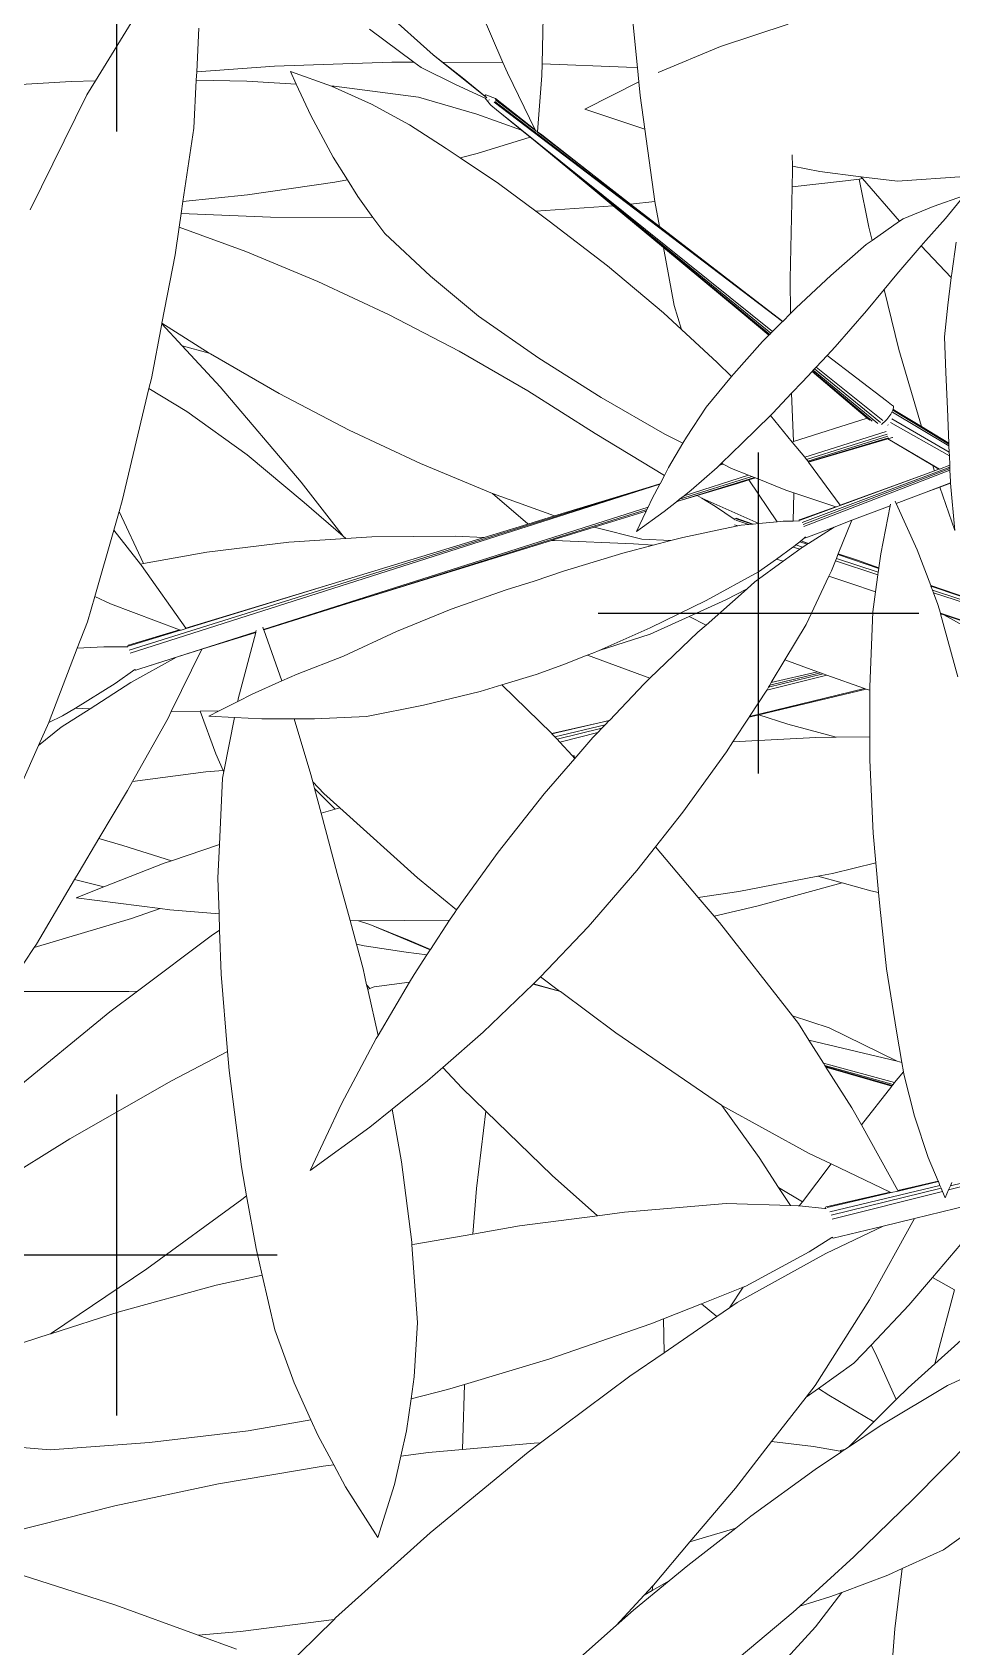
# Model space of a CAD drawing. Header units: millimetres. Extents: x 18 to 174501, y 22 to 24571.
# Drawn here: x 21611.9 to 21755.2, y 16139.1 to 16390.6 of the extents above; entities that cross this region are included whole.
import ezdxf

# ---------------------------------------------------------------- set-up
doc = ezdxf.new("R2010")
doc.units = ezdxf.units.MM
doc.header["$MEASUREMENT"] = 0
doc.layers.add('Edges', color=7, linetype='Continuous', lineweight=18)
doc.layers.add('tampak', color=7, linetype='Continuous')

# ---------------------------------------------------------------- blocks, each defined once
blk = doc.blocks.new('OUTDOOR')
at = {"layer": 'tampak', "transparency": 33554687}
h = blk.add_hatch(dxfattribs=at)
h.set_pattern_fill('CROSS', scale=400)
h.paths.add_polyline_path([(1833117.56, 62258.33), (1829017.56, 62258.33), (1829017.56, 55399.79), (1833117.56, 55399.79)])
blk = doc.blocks.new('BAMBOOPLAN')
at = {"layer": 'Edges'}
for p, q in [((-3.6627, 7.1703), (-3.6455, 6.9933)), ((-4.8524, 6.9645), (-4.7547, 7.1228)), ((-4.2067, 7.1173), (-4.1006, 7.0224)), ((-3.9933, 7.1177), (-3.945, 7.0056)), ((-4.6268, 6.9849), (-4.6219, 7.0815)), ((-3.8554, 7.1068), (-3.8576, 7.0027)), ((-3.4608, 7.041), (-3.3097, 7.091)), ((-4.2423, 7.0795), (-4.143, 7.0061)), ((-4.1006, 7.0224), (-3.9805, 6.9264)), ((-4.1006, 7.0224), (-4.0797, 7.006)), ((-3.5996, 6.9829), (-3.4608, 7.041)), ((-4.6277, 6.9661), (-4.6268, 6.9849)), ((-4.6268, 6.9849), (-4.4539, 6.9973)), ((-4.4539, 6.9973), (-4.1921, 7.0063)), ((-4.4181, 6.9855), (-4.4051, 6.9573)), ((-4.4181, 6.9855), (-4.3267, 6.9526)), ((-4.1921, 7.0063), (-4.143, 7.0061)), ((-4.143, 7.0061), (-4.127, 6.9943)), ((-4.127, 6.9943), (-4.0506, 6.9561)), ((-4.0797, 7.006), (-3.945, 7.0056)), ((-4.0797, 7.006), (-4.0359, 6.9717)), ((-3.945, 7.0056), (-3.935, 6.9825)), ((-3.935, 6.9825), (-3.8733, 6.8555)), ((-3.8582, 6.9764), (-3.8679, 6.8512)), ((-3.8576, 7.0027), (-3.8582, 6.9764)), ((-3.8576, 7.0027), (-3.6699, 6.9952)), ((-3.6699, 6.9952), (-3.6455, 6.9933)), ((-3.6455, 6.9933), (-3.6425, 6.9624)), ((-5.1025, 6.9511), (-4.9066, 6.9634)), ((-4.9066, 6.9634), (-4.8524, 6.9645)), ((-4.8715, 6.9335), (-4.8524, 6.9645)), ((-4.6331, 6.8593), (-4.6277, 6.9661)), ((-4.6277, 6.9661), (-4.5152, 6.9639)), ((-4.5152, 6.9639), (-4.4051, 6.9573)), ((-4.4051, 6.9573), (-4.373, 6.8876)), ((-4.3267, 6.9526), (-4.3206, 6.9523)), ((-4.3267, 6.9526), (-4.3263, 6.9525)), ((-4.3263, 6.9525), (-4.2378, 6.9128)), ((-4.3206, 6.9523), (-4.133, 6.9281)), ((-4.0506, 6.9561), (-3.9846, 6.9257)), ((-4.0359, 6.9717), (-3.9857, 6.9308)), ((-3.7623, 6.9013), (-3.6425, 6.9624)), ((-3.6425, 6.9624), (-3.6395, 6.9319)), ((-4.9973, 6.6773), (-4.8715, 6.9335)), ((-4.2378, 6.9128), (-4.1528, 6.8666)), ((-4.133, 6.9281), (-4.0027, 6.8904)), ((-3.9852, 6.9316), (-3.9857, 6.9309)), ((-3.9857, 6.9309), (-3.9857, 6.9308)), ((-3.9857, 6.9308), (-3.9812, 6.9271)), ((-3.9846, 6.9322), (-3.9852, 6.9316)), ((-3.984, 6.9327), (-3.9846, 6.9322)), ((-3.9726, 6.9111), (-3.9846, 6.9257)), ((-3.9846, 6.9257), (-3.9844, 6.9256)), ((-3.9835, 6.9331), (-3.984, 6.9327)), ((-3.9839, 6.9253), (-3.9837, 6.9252)), ((-3.983, 6.9333), (-3.9835, 6.9331)), ((-3.9827, 6.9334), (-3.983, 6.9333)), ((-3.9617, 6.9254), (-3.9827, 6.9334)), ((-3.9766, 6.922), (-3.9754, 6.9214)), ((-3.9723, 6.9118), (-3.9727, 6.9121)), ((-3.9726, 6.9111), (-3.9724, 6.911)), ((-3.9719, 6.9106), (-3.9724, 6.911)), ((-3.9724, 6.911), (-3.9721, 6.9106)), ((-3.9721, 6.9106), (-3.9591, 6.9001)), ((-3.3226, 6.4286), (-3.9643, 6.9169)), ((-3.3827, 6.4753), (-3.963, 6.9188)), ((-3.9617, 6.9254), (-3.9473, 6.9139)), ((-3.9614, 6.9224), (-3.8725, 6.8537)), ((-3.9612, 6.9248), (-3.9473, 6.9139)), ((-3.9611, 6.9238), (-3.8732, 6.8553)), ((-3.9591, 6.9001), (-3.345, 6.4062)), ((-3.9591, 6.9001), (-3.9034, 6.8548)), ((-3.9473, 6.9139), (-3.8733, 6.8555)), ((-3.7623, 6.9013), (-3.629, 6.8568)), ((-3.6395, 6.9319), (-3.629, 6.8568)), ((-4.373, 6.8876), (-4.323, 6.7947)), ((-4.1528, 6.8666), (-4.0716, 6.8139)), ((-4.0027, 6.8904), (-3.9034, 6.8548)), ((-4.6573, 6.6963), (-4.6331, 6.8593)), ((-4.0022, 6.8025), (-3.8842, 6.8392)), ((-3.9034, 6.8548), (-3.8842, 6.8392)), ((-3.8842, 6.8392), (-3.8732, 6.8302)), ((-3.8733, 6.8555), (-3.8732, 6.8553)), ((-3.8732, 6.8553), (-3.8725, 6.8537)), ((-3.8732, 6.8302), (-3.7616, 6.7383)), ((-3.8732, 6.8302), (-3.3484, 6.4028)), ((-3.8725, 6.8537), (-3.8701, 6.8519)), ((-3.8679, 6.8502), (-3.868, 6.8498)), ((-3.8679, 6.8512), (-3.8587, 6.844)), ((-3.8679, 6.8512), (-3.8679, 6.8511)), ((-3.8679, 6.8511), (-3.8587, 6.844)), ((-3.8679, 6.8511), (-3.8679, 6.8502)), ((-3.8679, 6.8502), (-3.742, 6.7529)), ((-3.8587, 6.844), (-3.742, 6.7529)), ((-3.629, 6.8568), (-3.6066, 6.6963)), ((-4.323, 6.7947), (-4.2912, 6.7439)), ((-4.0716, 6.8139), (-4.0403, 6.7931)), ((-4.0403, 6.7931), (-4.0022, 6.8025)), ((-4.0403, 6.7931), (-3.9546, 6.7361)), ((-3.3009, 6.8), (-3.3005, 6.7746)), ((-3.3003, 6.7657), (-3.3011, 6.7289)), ((-3.3005, 6.7746), (-3.2393, 6.7626)), ((-3.3005, 6.7746), (-3.3003, 6.7657)), ((-3.2393, 6.7626), (-3.1479, 6.7511)), ((-4.5137, 6.7111), (-4.3194, 6.7392)), ((-4.3194, 6.7392), (-4.2912, 6.7439)), ((-4.2912, 6.7439), (-4.268, 6.7069)), ((-3.9546, 6.7361), (-3.8715, 6.6744)), ((-3.7616, 6.7383), (-3.6995, 6.6866)), ((-3.7616, 6.7383), (-3.351, 6.4002)), ((-3.742, 6.7529), (-3.6606, 6.69)), ((-3.3011, 6.7289), (-3.3056, 6.5241)), ((-3.3011, 6.7289), (-3.1822, 6.7416)), ((-3.1822, 6.7416), (-3.1517, 6.746)), ((-3.1517, 6.746), (-3.1444, 6.7471)), ((-3.1517, 6.746), (-3.1305, 6.6387)), ((-3.1479, 6.7511), (-3.0666, 6.7409)), ((-3.1479, 6.7511), (-3.1444, 6.7471)), ((-3.1444, 6.7471), (-3.0619, 6.6519)), ((-3.0666, 6.7409), (-2.9174, 6.7513)), ((-4.6614, 6.6691), (-4.6573, 6.6963)), ((-4.6573, 6.6963), (-4.5137, 6.7111)), ((-4.268, 6.7069), (-4.2344, 6.6606)), ((-3.8715, 6.6744), (-3.6995, 6.6866)), ((-3.6995, 6.6866), (-3.5878, 6.5938)), ((-3.6606, 6.69), (-3.6065, 6.6959)), ((-3.6606, 6.69), (-3.5963, 6.6404)), ((-3.6066, 6.6963), (-3.6065, 6.6959)), ((-3.6065, 6.6959), (-3.5963, 6.6404)), ((-3.0537, 6.6577), (-2.9874, 6.685)), ((-2.9874, 6.685), (-2.9196, 6.7087)), ((-2.9595, 6.658), (-2.9197, 6.7068)), ((-4.6659, 6.6388), (-4.6614, 6.6691)), ((-4.6614, 6.6691), (-4.4626, 6.6612)), ((-4.4626, 6.6612), (-4.2344, 6.6606)), ((-4.2344, 6.6606), (-4.2082, 6.6245)), ((-3.8715, 6.6744), (-3.8417, 6.6522)), ((-3.8417, 6.6522), (-3.7122, 6.553)), ((-3.1232, 6.6089), (-3.0619, 6.6519)), ((-3.0619, 6.6519), (-3.0537, 6.6577)), ((-3.0036, 6.6092), (-2.9595, 6.658)), ((-4.675, 6.577), (-4.6659, 6.6388)), ((-4.6659, 6.6388), (-4.5176, 6.5847)), ((-4.2082, 6.6245), (-4.1062, 6.5299)), ((-3.5963, 6.6404), (-3.3827, 6.4753)), ((-3.1305, 6.6387), (-3.1232, 6.6089)), ((-4.7041, 6.4249), (-4.675, 6.577)), ((-4.5176, 6.5847), (-4.357, 6.518)), ((-3.5878, 6.5938), (-3.564, 6.4642)), ((-3.5878, 6.5938), (-3.4167, 6.4516)), ((-3.2151, 6.5309), (-3.136, 6.6)), ((-3.136, 6.6), (-3.1232, 6.6089)), ((-3.0683, 6.5345), (-3.0137, 6.5975)), ((-3.0137, 6.5975), (-3.0036, 6.6092)), ((-3.0137, 6.5975), (-2.9468, 6.527)), ((-2.9457, 6.5356), (-2.9359, 6.6053)), ((-3.7122, 6.553), (-3.5875, 6.4481)), ((-4.357, 6.518), (-4.1984, 6.4439)), ((-4.1062, 6.5299), (-3.9996, 6.441)), ((-3.3056, 6.5241), (-3.3047, 6.4464)), ((-3.2922, 6.4589), (-3.2151, 6.5309)), ((-3.0965, 6.5), (-3.0683, 6.5345)), ((-2.9544, 6.4654), (-2.9468, 6.527)), ((-2.9468, 6.527), (-2.9457, 6.5356)), ((-3.3221, 6.429), (-3.3827, 6.4753)), ((-3.1353, 6.4524), (-3.0965, 6.5)), ((-3.0965, 6.5), (-3.0637, 6.3665)), ((-4.1984, 6.4439), (-4.0424, 6.3626)), ((-3.9996, 6.441), (-3.8651, 6.3471)), ((-3.5875, 6.4481), (-3.5474, 6.4111)), ((-3.564, 6.4642), (-3.5474, 6.4111)), ((-3.3531, 6.3981), (-3.4167, 6.4516)), ((-3.4167, 6.4516), (-3.3528, 6.3984)), ((-3.3221, 6.429), (-3.3047, 6.4464)), ((-3.3047, 6.4464), (-3.2922, 6.4589)), ((-3.2052, 6.3725), (-3.1353, 6.4524)), ((-2.9617, 6.3949), (-2.9544, 6.4654)), ((-4.7276, 6.302), (-4.7044, 6.4234)), ((-4.7044, 6.4234), (-4.7041, 6.4249)), ((-4.7044, 6.4234), (-4.6593, 6.3749)), ((-4.7041, 6.4249), (-4.599, 6.3583)), ((-3.5474, 6.4111), (-3.4677, 6.3378)), ((-3.3669, 6.3844), (-3.3531, 6.3981)), ((-3.3531, 6.3981), (-3.3528, 6.3984)), ((-3.3528, 6.3984), (-3.351, 6.4002)), ((-3.351, 6.4002), (-3.3484, 6.4028)), ((-3.3484, 6.4028), (-3.345, 6.4062)), ((-3.345, 6.4062), (-3.3226, 6.4286)), ((-3.3226, 6.4286), (-3.3221, 6.429)), ((-4.6593, 6.3749), (-4.599, 6.3583)), ((-4.6593, 6.3749), (-4.5746, 6.2837)), ((-4.0424, 6.3626), (-3.8892, 6.2743)), ((-3.4311, 6.3123), (-3.3669, 6.3844)), ((-3.2231, 6.3533), (-3.2052, 6.3725)), ((-3.0637, 6.3665), (-3.0131, 6.1948)), ((-2.9587, 6.3151), (-2.9617, 6.3949)), ((-4.599, 6.3583), (-4.5964, 6.3566)), ((-4.5964, 6.3566), (-4.4432, 6.2683)), ((-3.8651, 6.3471), (-3.7265, 6.2595)), ((-3.4677, 6.3378), (-3.4362, 6.3062)), ((-3.2509, 6.3235), (-3.2472, 6.3275)), ((-3.2472, 6.3275), (-3.2233, 6.353)), ((-3.2472, 6.3275), (-3.0994, 6.2086)), ((-3.2233, 6.353), (-3.2231, 6.3533)), ((-3.0908, 6.2522), (-3.2233, 6.353)), ((-3.0908, 6.2522), (-3.2231, 6.3533)), ((-4.733, 6.2793), (-4.7276, 6.302)), ((-3.4928, 6.238), (-3.4362, 6.3062)), ((-3.4362, 6.3062), (-3.4311, 6.3123)), ((-3.3022, 6.269), (-3.2778, 6.2948)), ((-3.2778, 6.2948), (-3.2568, 6.3172)), ((-3.2568, 6.3172), (-3.256, 6.318)), ((-3.1622, 6.2377), (-3.2568, 6.3172)), ((-3.256, 6.318), (-3.254, 6.3203)), ((-3.256, 6.318), (-3.1234, 6.2078)), ((-3.254, 6.3203), (-3.2509, 6.3235)), ((-3.254, 6.3203), (-3.1102, 6.2019)), ((-3.2509, 6.3235), (-3.1044, 6.2041)), ((-2.9554, 6.2346), (-2.9587, 6.3151)), ((-4.7927, 6.0294), (-4.733, 6.2793)), ((-4.733, 6.2793), (-4.6487, 6.2282)), ((-4.5746, 6.2837), (-4.3945, 6.0714)), ((-4.4432, 6.2683), (-4.2871, 6.187)), ((-3.8892, 6.2743), (-3.7393, 6.1793)), ((-3.7265, 6.2595), (-3.5842, 6.1783)), ((-3.3439, 6.2249), (-3.3022, 6.269)), ((-3.3022, 6.269), (-3.2983, 6.1614)), ((-4.6487, 6.2282), (-4.5142, 6.1319)), ((-3.5359, 6.1717), (-3.4928, 6.238)), ((-3.4123, 6.1577), (-3.3495, 6.2194)), ((-3.3495, 6.2194), (-3.3439, 6.2249)), ((-3.3495, 6.2194), (-3.301, 6.1605)), ((-3.1339, 6.2138), (-3.1622, 6.2377)), ((-3.1333, 6.2135), (-3.1622, 6.2377)), ((-3.0795, 6.2436), (-3.0908, 6.2522)), ((-3.0857, 6.2167), (-3.0815, 6.2228)), ((-3.0815, 6.2228), (-3.0782, 6.2285)), ((-3.0795, 6.2436), (-3.0756, 6.2404)), ((-3.0782, 6.2285), (-3.0771, 6.2312)), ((-3.0779, 6.2267), (-2.9519, 6.152)), ((-3.0771, 6.2312), (-3.0762, 6.2333)), ((-3.0771, 6.2312), (-2.9521, 6.156)), ((-3.0762, 6.2333), (-3.0761, 6.2336)), ((-3.0762, 6.2333), (-3.0725, 6.231)), ((-3.0761, 6.2336), (-3.0752, 6.2377)), ((-3.0752, 6.2377), (-3.0756, 6.2404)), ((-3.0725, 6.231), (-3.0131, 6.1948)), ((-2.9522, 6.1577), (-2.9554, 6.2346)), ((-4.2871, 6.187), (-4.1286, 6.1129)), ((-3.1339, 6.2138), (-3.2983, 6.1614)), ((-3.273, 6.1265), (-3.0916, 6.1841)), ((-3.1333, 6.2133), (-3.1339, 6.2138)), ((-3.1333, 6.2135), (-3.1329, 6.2131)), ((-3.1333, 6.2133), (-3.1333, 6.2135)), ((-3.132, 6.2103), (-3.1333, 6.2133)), ((-3.1329, 6.213), (-3.1329, 6.2131)), ((-3.1329, 6.213), (-3.1325, 6.2127)), ((-3.1315, 6.2118), (-3.1325, 6.2127)), ((-3.1312, 6.2117), (-3.1325, 6.2127)), ((-3.1288, 6.2097), (-3.1304, 6.211)), ((-3.1281, 6.2091), (-3.1288, 6.2097)), ((-3.1234, 6.2078), (-3.1229, 6.2073)), ((-3.102, 6.1998), (-3.1004, 6.2009)), ((-3.1004, 6.2009), (-3.0983, 6.2029)), ((-3.0983, 6.2029), (-3.0955, 6.2054)), ((-3.0955, 6.2054), (-3.0904, 6.2108)), ((-3.0904, 6.2108), (-3.0857, 6.2167)), ((-3.0877, 6.1985), (-3.0879, 6.1986)), ((-3.0876, 6.1984), (-3.0877, 6.1985)), ((-2.951, 6.1295), (-3.0817, 6.2043)), ((-2.9513, 6.1381), (-3.0788, 6.2119)), ((-3.0131, 6.1948), (-2.9522, 6.1577)), ((-3.5854, 6.086), (-3.7393, 6.1793)), ((-3.5842, 6.1783), (-3.5442, 6.1577)), ((-3.5762, 6.1035), (-3.5442, 6.1577)), ((-3.5442, 6.1577), (-3.5359, 6.1717)), ((-3.4584, 6.1134), (-3.4123, 6.1577)), ((-3.2983, 6.1614), (-3.301, 6.1605)), ((-3.301, 6.1605), (-3.273, 6.1265)), ((-3.2691, 6.1217), (-3.0896, 6.1781)), ((-3.2662, 6.1181), (-3.0878, 6.1733)), ((-3.0864, 6.17), (-3.2648, 6.1162)), ((-3.0882, 6.1677), (-3.2643, 6.1155)), ((-3.0856, 6.1685), (-3.0882, 6.1677)), ((-3.0882, 6.1677), (-2.9732, 6.1002)), ((-3.0882, 6.1677), (-2.9876, 6.1079)), ((-3.0856, 6.1685), (-3.0779, 6.1709)), ((-3.0778, 6.1711), (-3.0779, 6.1709)), ((-2.9521, 6.156), (-2.9522, 6.1577)), ((-2.952, 6.1539), (-2.9521, 6.156)), ((-2.9519, 6.152), (-2.952, 6.1539)), ((-2.9513, 6.1381), (-2.9519, 6.152)), ((-4.5142, 6.1319), (-4.3874, 6.0256)), ((-4.1286, 6.1129), (-3.9682, 6.0463)), ((-3.4548, 6.1115), (-3.4631, 6.1089)), ((-3.4629, 6.1091), (-3.4584, 6.1134)), ((-3.4549, 6.1116), (-3.4629, 6.1091)), ((-3.4584, 6.1134), (-3.4549, 6.1116)), ((-3.4549, 6.1116), (-3.4548, 6.1115)), ((-3.4548, 6.1115), (-3.4359, 6.1017)), ((-3.273, 6.1265), (-3.2691, 6.1217)), ((-3.2691, 6.1217), (-3.267, 6.1192)), ((-3.267, 6.1192), (-3.2662, 6.1181)), ((-3.2662, 6.1181), (-3.2648, 6.1162)), ((-3.2648, 6.1162), (-3.2643, 6.1155)), ((-3.2643, 6.1155), (-3.1943, 6.0197)), ((-2.951, 6.1295), (-2.9513, 6.1381)), ((-2.9501, 6.1087), (-2.951, 6.1295)), ((-3.5951, 6.0678), (-3.5854, 6.086)), ((-3.5854, 6.086), (-3.5762, 6.1035)), ((-3.5517, 6.033), (-3.3905, 6.0836)), ((-3.55, 6.0302), (-3.3848, 6.0813)), ((-3.5415, 6.0411), (-3.3982, 6.0867)), ((-3.526, 6.0534), (-3.4681, 6.1041)), ((-3.4681, 6.1041), (-3.4631, 6.1089)), ((-3.4631, 6.1089), (-3.4629, 6.1091)), ((-3.4359, 6.1017), (-3.3982, 6.0867)), ((-3.383, 6.0806), (-3.423, 6.0685)), ((-3.3971, 6.0762), (-3.423, 6.0685)), ((-3.3982, 6.0867), (-3.3905, 6.0836)), ((-3.3827, 6.0805), (-3.3971, 6.0762)), ((-3.3971, 6.0762), (-3.3345, 5.9828)), ((-3.3905, 6.0836), (-3.3848, 6.0813)), ((-3.3848, 6.0813), (-3.383, 6.0806)), ((-3.383, 6.0806), (-3.3827, 6.0805)), ((-3.3827, 6.0805), (-3.315, 6.0534)), ((-2.9499, 6.1049), (-3.279, 5.9812)), ((-2.9498, 6.1019), (-3.2768, 5.9771)), ((-2.9496, 6.0979), (-3.2747, 5.9723)), ((-3.1943, 6.0197), (-3.0179, 6.0838)), ((-3.1939, 6.0191), (-3.0179, 6.0838)), ((-3.0179, 6.0838), (-2.984, 6.0962)), ((-2.9876, 6.1079), (-2.9846, 6.0979)), ((-2.9876, 6.1079), (-2.9741, 6.0999)), ((-2.9846, 6.0979), (-2.984, 6.0962)), ((-2.984, 6.0962), (-2.9741, 6.0999)), ((-2.9741, 6.0999), (-2.9732, 6.1002)), ((-2.9732, 6.1002), (-2.9501, 6.1087)), ((-2.9499, 6.1049), (-2.9501, 6.1087)), ((-2.9498, 6.1019), (-2.9499, 6.1049)), ((-2.9496, 6.0979), (-2.9498, 6.1019)), ((-2.9485, 6.073), (-2.9496, 6.0979)), ((-3.5953, 6.0675), (-4.7768, 5.697)), ((-3.5958, 6.0666), (-4.7751, 5.6906)), ((-4.3945, 6.0714), (-4.3007, 5.9511)), ((-3.9682, 6.0463), (-3.8896, 5.9782)), ((-3.9682, 6.0463), (-3.968, 6.0462)), ((-3.968, 6.0462), (-3.8303, 5.9959)), ((-3.8303, 5.9959), (-3.5951, 6.0678)), ((-3.6135, 6.0333), (-3.5958, 6.0666)), ((-3.5958, 6.0666), (-3.5953, 6.0675)), ((-3.5953, 6.0675), (-3.5951, 6.0678)), ((-3.5517, 6.033), (-3.5415, 6.0411)), ((-3.5122, 6.0416), (-3.55, 6.0302)), ((-3.5415, 6.0411), (-3.526, 6.0534)), ((-3.423, 6.0685), (-3.5122, 6.0416)), ((-3.5122, 6.0416), (-3.5022, 6.0355)), ((-3.315, 6.0534), (-3.2975, 6.0476)), ((-3.2975, 6.0476), (-3.2985, 5.9847)), ((-3.2975, 6.0476), (-3.2039, 6.0163)), ((-3.0693, 6.0237), (-3.0025, 6.049)), ((-3.0025, 6.049), (-2.9482, 6.0695)), ((-3.0025, 6.049), (-2.9719, 6.0604)), ((-2.9719, 6.0604), (-2.9482, 6.0693)), ((-2.9719, 6.0604), (-2.9389, 5.9636)), ((-2.9482, 6.0695), (-2.9485, 6.073)), ((-2.9482, 6.0693), (-2.9482, 6.0695)), ((-2.9482, 6.0693), (-2.9389, 5.9636)), ((-4.8114, 5.9644), (-4.7994, 6.0061)), ((-4.7994, 6.0061), (-4.7927, 6.0294)), ((-4.7994, 6.0061), (-4.7453, 5.8901)), ((-4.4779, 5.7434), (-3.6219, 6.0155)), ((-4.3874, 6.0256), (-4.3007, 5.9511)), ((-4.2936, 5.8001), (-3.6245, 6.0102)), ((-3.7415, 5.9709), (-3.6261, 6.0067)), ((-3.6477, 5.9614), (-3.6261, 6.0067)), ((-3.6477, 5.9614), (-3.5859, 6.0058)), ((-3.6261, 6.0067), (-3.6245, 6.0102)), ((-3.6245, 6.0102), (-3.6219, 6.0155)), ((-3.6219, 6.0155), (-3.6135, 6.0333)), ((-3.5859, 6.0058), (-3.5585, 6.0276)), ((-3.5585, 6.0276), (-3.5517, 6.033)), ((-3.5585, 6.0276), (-3.55, 6.0302)), ((-3.5022, 6.0355), (-3.3751, 5.9791)), ((-3.5022, 6.0355), (-3.4714, 6.0168)), ((-3.4714, 6.0168), (-3.4299, 5.9885)), ((-3.2843, 5.9871), (-3.2039, 6.0163)), ((-3.2829, 5.9864), (-3.2026, 6.0159)), ((-3.2039, 6.0163), (-3.2026, 6.0159)), ((-3.2026, 6.0159), (-3.1939, 6.0191)), ((-3.1943, 6.0197), (-3.1939, 6.0191)), ((-3.1684, 5.9863), (-3.0826, 6.0187)), ((-3.1037, 5.9113), (-3.0826, 6.0187)), ((-3.0826, 6.0187), (-3.0818, 6.0224)), ((-3.0693, 6.0237), (-3.0714, 6.0286)), ((-3.0229, 5.9205), (-3.0693, 6.0237)), ((-3.9866, 5.9481), (-3.8892, 5.9779)), ((-3.8896, 5.9782), (-3.8892, 5.9779)), ((-3.8892, 5.9779), (-3.8303, 5.9959)), ((-3.8328, 5.9427), (-3.7415, 5.9709)), ((-3.7415, 5.9709), (-3.6357, 5.9445)), ((-3.5443, 5.9481), (-3.4542, 5.9671)), ((-3.4542, 5.9671), (-3.4217, 5.9739)), ((-3.4255, 5.9909), (-3.4299, 5.9885)), ((-3.4299, 5.9885), (-3.4282, 5.9873)), ((-3.4217, 5.9739), (-3.4296, 5.9765)), ((-3.4264, 5.9869), (-3.3974, 5.9771)), ((-3.4256, 5.9898), (-3.3903, 5.9777)), ((-3.4255, 5.9909), (-3.388, 5.9779)), ((-3.4217, 5.9739), (-3.4142, 5.9755)), ((-3.4142, 5.9755), (-3.3974, 5.9771)), ((-3.3974, 5.9771), (-3.3903, 5.9777)), ((-3.3903, 5.9777), (-3.388, 5.9779)), ((-3.388, 5.9779), (-3.3751, 5.9791)), ((-3.3751, 5.9791), (-3.3345, 5.9828)), ((-3.3345, 5.9828), (-3.3208, 5.984)), ((-3.3208, 5.984), (-3.2985, 5.9847)), ((-3.2985, 5.9847), (-3.2858, 5.985)), ((-3.2853, 5.9864), (-3.2858, 5.985)), ((-3.2858, 5.985), (-3.2843, 5.9851)), ((-3.2843, 5.9871), (-3.2853, 5.9864)), ((-3.2704, 5.9476), (-3.2078, 5.9713)), ((-3.2645, 5.935), (-3.2078, 5.9713)), ((-3.2078, 5.9713), (-3.1684, 5.9863)), ((-3.1984, 5.912), (-3.1684, 5.9863)), ((-4.8539, 5.8165), (-4.8114, 5.9644)), ((-4.8114, 5.9644), (-4.7522, 5.8889)), ((-4.604, 5.9154), (-4.4214, 5.9375)), ((-4.4214, 5.9375), (-4.2944, 5.9457)), ((-4.3082, 5.8498), (-3.9866, 5.9481)), ((-4.3007, 5.9511), (-4.2944, 5.9457)), ((-4.2944, 5.9457), (-4.237, 5.9494)), ((-4.2936, 5.8001), (-3.8368, 5.9415)), ((-4.237, 5.9494), (-4.0511, 5.9511)), ((-4.0511, 5.9511), (-3.9866, 5.9481)), ((-3.8368, 5.9415), (-3.8328, 5.9427)), ((-3.8368, 5.9415), (-3.8304, 5.9412)), ((-3.8328, 5.9427), (-3.8304, 5.9412)), ((-3.8304, 5.9412), (-3.6543, 5.9339)), ((-3.6779, 5.9134), (-3.6104, 5.9309)), ((-3.6543, 5.9339), (-3.6104, 5.9309)), ((-3.6357, 5.9445), (-3.5708, 5.9412)), ((-3.6104, 5.9309), (-3.5708, 5.9412)), ((-3.5708, 5.9412), (-3.5443, 5.9481)), ((-3.2989, 5.9266), (-3.2929, 5.9314)), ((-3.2929, 5.9314), (-3.284, 5.9387)), ((-3.2778, 5.9264), (-3.2929, 5.9314)), ((-3.284, 5.9387), (-3.2818, 5.9404)), ((-3.284, 5.9387), (-3.2675, 5.9331)), ((-3.2818, 5.9404), (-3.2813, 5.9408)), ((-3.2818, 5.9404), (-3.265, 5.9347)), ((-3.2813, 5.9408), (-3.272, 5.9484)), ((-3.2813, 5.9408), (-3.2645, 5.935)), ((-3.2773, 5.9268), (-3.2675, 5.9331)), ((-3.272, 5.9484), (-3.271, 5.9492)), ((-3.2704, 5.9476), (-3.272, 5.9484)), ((-3.2675, 5.9331), (-3.265, 5.9347)), ((-3.265, 5.9347), (-3.2645, 5.935)), ((-4.7453, 5.8901), (-4.604, 5.9154)), ((-3.8101, 5.8734), (-3.6779, 5.9134)), ((-3.3842, 5.8493), (-3.321, 5.8951)), ((-3.3758, 5.8718), (-3.336, 5.9001)), ((-3.336, 5.9001), (-3.2994, 5.9262)), ((-3.336, 5.9001), (-3.321, 5.8951)), ((-3.321, 5.8951), (-3.2842, 5.9218)), ((-3.2994, 5.9262), (-3.2989, 5.9266)), ((-3.2842, 5.9218), (-3.2989, 5.9266)), ((-3.2842, 5.9218), (-3.2778, 5.9264)), ((-3.2778, 5.9264), (-3.2773, 5.9268)), ((-3.2137, 5.8741), (-3.2048, 5.896)), ((-3.2048, 5.896), (-3.2026, 5.9016)), ((-3.1101, 5.8652), (-3.2048, 5.896)), ((-3.2026, 5.9016), (-3.1992, 5.9099)), ((-3.1093, 5.8708), (-3.2026, 5.9016)), ((-3.1992, 5.9099), (-3.1984, 5.9118)), ((-3.1992, 5.9099), (-3.1082, 5.8791)), ((-3.1984, 5.912), (-3.1558, 5.8972)), ((-3.1984, 5.9118), (-3.1984, 5.912)), ((-3.1984, 5.9118), (-3.1558, 5.8972)), ((-3.1558, 5.8972), (-3.1079, 5.8808)), ((-3.1079, 5.8808), (-3.1037, 5.9113)), ((-2.9925, 5.8411), (-3.0229, 5.9205)), ((-4.7522, 5.8889), (-4.7453, 5.8901)), ((-4.7522, 5.8889), (-4.7499, 5.886)), ((-4.7499, 5.886), (-4.6513, 5.7465)), ((-3.8754, 5.8507), (-3.8101, 5.8734)), ((-3.4924, 5.8078), (-3.3758, 5.8718)), ((-3.2701, 5.7546), (-3.2196, 5.8616)), ((-3.2196, 5.8616), (-3.2137, 5.8741)), ((-3.2196, 5.8616), (-3.1725, 5.846)), ((-3.1154, 5.8271), (-3.1101, 5.8652)), ((-3.1101, 5.8652), (-3.1093, 5.8708)), ((-3.1093, 5.8708), (-3.1082, 5.8791)), ((-3.1082, 5.8791), (-3.1079, 5.8808)), ((-4.6513, 5.7465), (-4.3082, 5.8498)), ((-4.6504, 5.7452), (-4.3082, 5.8498)), ((-4.0605, 5.7886), (-3.9377, 5.8317)), ((-3.9377, 5.8317), (-3.8754, 5.8507)), ((-3.4928, 5.7532), (-3.4015, 5.834)), ((-3.4487, 5.8092), (-3.4015, 5.834)), ((-3.4015, 5.834), (-3.3842, 5.8493)), ((-3.1725, 5.846), (-3.1154, 5.8269)), ((-3.1725, 5.846), (-3.1154, 5.8271)), ((-3.1215, 5.7824), (-3.1154, 5.8269)), ((-3.1154, 5.8269), (-3.1154, 5.8271)), ((-2.9925, 5.8411), (-2.8815, 5.803)), ((-2.992, 5.8398), (-2.9925, 5.8411)), ((-2.992, 5.8398), (-2.7391, 5.7541)), ((-2.9886, 5.8309), (-2.992, 5.8398)), ((-2.3517, 5.6206), (-2.9886, 5.8309)), ((-2.9863, 5.8249), (-2.9886, 5.8309)), ((-2.3522, 5.6186), (-2.9863, 5.8249)), ((-2.9764, 5.799), (-2.9863, 5.8249)), ((-4.8702, 5.76), (-4.8539, 5.8165)), ((-4.8539, 5.8165), (-4.8189, 5.8007)), ((-4.8189, 5.8007), (-4.665, 5.7424)), ((-4.4775, 5.7424), (-4.2936, 5.8001)), ((-4.1816, 5.7386), (-4.0605, 5.7886)), ((-3.6173, 5.7466), (-3.4924, 5.8078)), ((-3.5306, 5.772), (-3.4487, 5.8092)), ((-2.971, 5.7793), (-2.9764, 5.799)), ((-4.8927, 5.7013), (-4.8702, 5.76)), ((-3.6168, 5.7328), (-3.5306, 5.772)), ((-3.5306, 5.772), (-3.4928, 5.7532)), ((-3.5112, 5.737), (-3.4928, 5.7532)), ((-3.317, 5.6759), (-3.2701, 5.7546)), ((-3.1283, 5.6155), (-3.1215, 5.7824)), ((-2.971, 5.7793), (-2.3628, 5.5781)), ((-2.9708, 5.7784), (-2.971, 5.7793)), ((-2.9708, 5.7784), (-2.9633, 5.7759)), ((-2.9321, 5.638), (-2.9708, 5.7784)), ((-2.9633, 5.7759), (-2.8851, 5.7329)), ((-2.9633, 5.7759), (-2.8558, 5.7398)), ((-4.779, 5.7059), (-4.6627, 5.7415)), ((-4.7687, 5.7111), (-4.665, 5.7424)), ((-4.7533, 5.6558), (-4.4951, 5.7379)), ((-4.665, 5.7424), (-4.6627, 5.7415)), ((-4.6627, 5.7415), (-4.6622, 5.7416)), ((-4.6622, 5.7416), (-4.6617, 5.7418)), ((-4.6617, 5.7418), (-4.661, 5.742)), ((-4.661, 5.742), (-4.6504, 5.7452)), ((-4.6513, 5.7465), (-4.6504, 5.7452)), ((-4.6154, 5.6991), (-4.4954, 5.7367)), ((-4.5341, 5.5891), (-4.4954, 5.7367)), ((-4.4954, 5.7367), (-4.4951, 5.7379)), ((-4.4951, 5.7379), (-4.4943, 5.741)), ((-4.4779, 5.7434), (-4.4797, 5.7485)), ((-4.4775, 5.7424), (-4.4779, 5.7434)), ((-4.437, 5.6289), (-4.4775, 5.7424)), ((-4.3002, 5.6837), (-4.1816, 5.7386)), ((-3.7305, 5.6968), (-3.6173, 5.7466)), ((-3.7305, 5.6968), (-3.6168, 5.7328)), ((-3.6177, 5.6347), (-3.5112, 5.737)), ((-4.9551, 5.5383), (-4.8927, 5.7013)), ((-4.8927, 5.7013), (-4.8338, 5.7047)), ((-4.8338, 5.7047), (-4.7807, 5.7048)), ((-4.7792, 5.708), (-4.7807, 5.7048)), ((-4.7807, 5.7048), (-4.7802, 5.7048)), ((-4.7792, 5.708), (-4.7788, 5.7081)), ((-4.7788, 5.7081), (-4.7687, 5.7111)), ((-4.7731, 5.6249), (-4.6721, 5.6813)), ((-4.7533, 5.6558), (-4.6721, 5.6813)), ((-4.6833, 5.5609), (-4.6154, 5.6991)), ((-4.6721, 5.6813), (-4.6154, 5.6991)), ((-4.4031, 5.6441), (-4.3002, 5.6837)), ((-3.8113, 5.6645), (-3.7572, 5.6857)), ((-3.7572, 5.6857), (-3.7448, 5.6905)), ((-3.7572, 5.6857), (-3.757, 5.6857)), ((-3.757, 5.6857), (-3.6177, 5.6347)), ((-3.7448, 5.6905), (-3.7305, 5.6968)), ((-4.8085, 5.6232), (-4.7645, 5.6542)), ((-4.7623, 5.6529), (-4.7645, 5.6542)), ((-4.7645, 5.6542), (-4.7644, 5.6542)), ((-4.7623, 5.6529), (-4.7533, 5.6558)), ((-4.437, 5.6289), (-4.4031, 5.6441)), ((-3.9472, 5.6203), (-3.8712, 5.6434)), ((-3.8712, 5.6434), (-3.8113, 5.6645)), ((-3.2322, 5.6447), (-3.3534, 5.6149)), ((-3.2378, 5.6467), (-3.3507, 5.6195)), ((-3.3474, 5.625), (-3.317, 5.6759)), ((-3.3474, 5.625), (-3.2444, 5.6491)), ((-3.317, 5.6759), (-3.2954, 5.6672)), ((-3.2954, 5.6672), (-3.2444, 5.6491)), ((-3.2444, 5.6491), (-3.2378, 5.6467)), ((-3.2378, 5.6467), (-3.2322, 5.6447)), ((-3.2322, 5.6447), (-3.2238, 5.6417)), ((-4.8969, 5.5684), (-4.8085, 5.6232)), ((-4.8642, 5.5669), (-4.7731, 5.6249)), ((-4.503, 5.5995), (-4.437, 5.6289)), ((-3.9959, 5.6055), (-3.9472, 5.6203)), ((-3.9472, 5.6203), (-3.8364, 5.5115)), ((-3.708, 5.5409), (-3.6305, 5.6224)), ((-3.6305, 5.6224), (-3.6177, 5.6347)), ((-3.3957, 5.5497), (-3.14, 5.6119)), ((-3.3957, 5.5497), (-3.3574, 5.6082)), ((-3.3755, 5.5534), (-3.1362, 5.6106)), ((-3.2238, 5.6417), (-3.3574, 5.6082)), ((-3.3574, 5.6082), (-3.3569, 5.609)), ((-3.3569, 5.609), (-3.3534, 5.6149)), ((-3.3534, 5.6149), (-3.3507, 5.6195)), ((-3.3507, 5.6195), (-3.3474, 5.625)), ((-3.2238, 5.6417), (-3.14, 5.6119)), ((-3.14, 5.6119), (-3.1362, 5.6106)), ((-3.1362, 5.6106), (-3.1283, 5.6078)), ((-3.1283, 5.6078), (-3.1283, 5.6155)), ((-3.1282, 5.5042), (-3.1283, 5.6078)), ((-4.5765, 5.5619), (-4.5353, 5.583)), ((-4.5353, 5.583), (-4.503, 5.5995)), ((-4.5353, 5.583), (-4.5341, 5.5891)), ((-4.2486, 5.5492), (-4.1216, 5.5746)), ((-4.1216, 5.5746), (-3.9959, 5.6055)), ((-4.9789, 5.4848), (-4.9559, 5.5364)), ((-4.9559, 5.5364), (-4.9255, 5.5507)), ((-4.9559, 5.5364), (-4.9551, 5.5383)), ((-4.9288, 5.5258), (-4.8642, 5.5669)), ((-4.9255, 5.5507), (-4.8969, 5.5684)), ((-4.8969, 5.5684), (-4.8642, 5.5669)), ((-4.7694, 5.4049), (-4.6906, 5.5461)), ((-4.6906, 5.5461), (-4.6833, 5.5609)), ((-4.6833, 5.5609), (-4.619, 5.5615)), ((-4.619, 5.5615), (-4.5765, 5.5619)), ((-4.619, 5.5615), (-4.5839, 5.4663)), ((-4.5995, 5.5501), (-4.5765, 5.5619)), ((-4.5995, 5.5501), (-4.5424, 5.5475)), ((-4.5665, 5.4273), (-4.5424, 5.5475)), ((-4.5424, 5.5475), (-4.4817, 5.5446)), ((-4.4817, 5.5446), (-4.4097, 5.5444)), ((-4.3727, 5.4205), (-4.4097, 5.5444)), ((-4.4097, 5.5444), (-4.3646, 5.5443)), ((-4.3646, 5.5443), (-4.2486, 5.5492)), ((-3.8364, 5.5115), (-3.708, 5.5409)), ((-3.8359, 5.511), (-3.7081, 5.5408)), ((-3.7173, 5.5311), (-3.7081, 5.5408)), ((-3.7081, 5.5408), (-3.708, 5.5409)), ((-3.4328, 5.4929), (-3.3966, 5.5484)), ((-3.3966, 5.5484), (-3.3755, 5.5534)), ((-3.3966, 5.5484), (-3.3957, 5.5497)), ((-3.3755, 5.5534), (-3.3107, 5.5326)), ((-4.9789, 5.4848), (-4.9288, 5.5258)), ((-3.8364, 5.5115), (-3.8359, 5.511)), ((-3.8359, 5.511), (-3.8325, 5.5076)), ((-3.8325, 5.5076), (-3.8292, 5.5041)), ((-3.7173, 5.5311), (-3.8292, 5.5041)), ((-3.8292, 5.5041), (-3.8243, 5.4988)), ((-3.7246, 5.5234), (-3.8243, 5.4988)), ((-3.8243, 5.4988), (-3.8185, 5.4926)), ((-3.7337, 5.5138), (-3.8185, 5.4926)), ((-3.7847, 5.4562), (-3.7445, 5.5025)), ((-3.7445, 5.5025), (-3.7337, 5.5138)), ((-3.7337, 5.5138), (-3.7246, 5.5234)), ((-3.7246, 5.5234), (-3.7173, 5.5311)), ((-3.4328, 5.4929), (-3.2485, 5.503)), ((-3.3107, 5.5326), (-3.203, 5.5035)), ((-3.2485, 5.503), (-3.203, 5.5035)), ((-3.203, 5.5035), (-3.1282, 5.5042)), ((-3.1282, 5.4527), (-3.1282, 5.5042)), ((-5.0517, 5.3211), (-4.9789, 5.4848)), ((-4.5839, 5.4663), (-4.5675, 5.4296)), ((-3.8185, 5.4926), (-3.7905, 5.4624)), ((-3.7847, 5.4562), (-3.787, 5.4638)), ((-3.5441, 5.3364), (-3.4474, 5.4706)), ((-3.4474, 5.4706), (-3.4328, 5.4929)), ((-4.6062, 5.4263), (-4.5675, 5.4296)), ((-4.5695, 5.4124), (-4.5665, 5.4273)), ((-4.5675, 5.4296), (-4.5665, 5.4273)), ((-3.853, 5.3775), (-3.7847, 5.4562)), ((-3.7905, 5.4624), (-3.7847, 5.4562)), ((-3.1207, 5.2898), (-3.1282, 5.4527)), ((-4.7808, 5.3845), (-4.7694, 5.4049)), ((-4.7694, 5.4049), (-4.6062, 5.4263)), ((-4.5763, 5.2646), (-4.5695, 5.4124)), ((-4.3684, 5.4044), (-4.3727, 5.4205)), ((-4.3684, 5.4044), (-4.3434, 5.3778)), ((-4.3642, 5.3889), (-4.3684, 5.4044)), ((-4.8443, 5.2777), (-4.7808, 5.3845)), ((-4.3642, 5.3889), (-4.3183, 5.3431)), ((-4.3496, 5.3341), (-4.3642, 5.3889)), ((-4.3434, 5.3778), (-4.3081, 5.3461)), ((-3.9557, 5.2477), (-3.853, 5.3775)), ((-4.3496, 5.3341), (-4.3183, 5.3431)), ((-4.3138, 5.2003), (-4.3496, 5.3341)), ((-4.3183, 5.3431), (-4.3081, 5.3461)), ((-4.3081, 5.3461), (-4.1349, 5.1903)), ((-3.6052, 5.2592), (-3.5441, 5.3364)), ((-3.1147, 5.2236), (-3.1207, 5.2898)), ((-4.8882, 5.2039), (-4.8443, 5.2777)), ((-4.8443, 5.2777), (-4.7915, 5.2621)), ((-4.7915, 5.2621), (-4.6827, 5.2286)), ((-4.6827, 5.2286), (-4.5763, 5.2646)), ((-4.5798, 5.1894), (-4.5763, 5.2646)), ((-4.0483, 5.1193), (-3.9557, 5.2477)), ((-3.6468, 5.2066), (-3.6052, 5.2592)), ((-3.6052, 5.2592), (-3.51, 5.147)), ((-4.8335, 5.1704), (-4.6992, 5.223)), ((-4.6992, 5.223), (-4.6827, 5.2286)), ((-3.2111, 5.2004), (-3.1147, 5.2236)), ((-3.1086, 5.1577), (-3.1147, 5.2236)), ((-4.9832, 5.0428), (-4.8985, 5.1865)), ((-4.8985, 5.1865), (-4.8882, 5.2039)), ((-4.8985, 5.1865), (-4.8335, 5.1704)), ((-4.577, 5.1105), (-4.5798, 5.1894)), ((-4.2853, 5.0953), (-4.3138, 5.2003)), ((-4.1349, 5.1903), (-4.0483, 5.1193)), ((-3.7554, 5.0816), (-3.6468, 5.2066)), ((-3.4194, 5.1602), (-3.2436, 5.1942)), ((-3.3794, 5.1272), (-3.1897, 5.1791)), ((-3.2436, 5.1942), (-3.2111, 5.2004)), ((-3.2436, 5.1942), (-3.1897, 5.1791)), ((-3.1897, 5.1791), (-3.1257, 5.1613)), ((-4.8955, 5.1462), (-4.8335, 5.1704)), ((-4.8955, 5.1462), (-4.7078, 5.1221)), ((-3.51, 5.147), (-3.4194, 5.1602)), ((-3.51, 5.147), (-3.4747, 5.1054)), ((-3.1257, 5.1613), (-3.1086, 5.1577)), ((-3.1059, 5.1275), (-3.1086, 5.1577)), ((-4.7722, 5.0999), (-4.7078, 5.1221)), ((-4.7078, 5.1221), (-4.6864, 5.1194)), ((-4.6864, 5.1194), (-4.577, 5.1105)), ((-4.5758, 5.074), (-4.577, 5.1105)), ((-4.0636, 5.0965), (-4.0524, 5.1135)), ((-4.0524, 5.1135), (-4.0483, 5.1193)), ((-3.4747, 5.1054), (-3.3794, 5.1272)), ((-3.4747, 5.1054), (-3.4627, 5.0912)), ((-3.091, 4.9876), (-3.1059, 5.1275)), ((-4.9883, 5.0351), (-4.7722, 5.0999)), ((-4.5943, 5.0613), (-4.5758, 5.074)), ((-4.5723, 4.9757), (-4.5758, 5.074)), ((-4.2853, 5.0953), (-4.2662, 5.0947)), ((-4.2712, 5.043), (-4.2853, 5.0953)), ((-4.2662, 5.0947), (-4.241, 5.0864)), ((-4.2662, 5.0947), (-4.2643, 5.0946)), ((-4.2643, 5.0946), (-4.0636, 5.0965)), ((-4.241, 5.0864), (-4.1069, 5.0302)), ((-4.241, 5.0864), (-4.1529, 5.051)), ((-4.1065, 5.0308), (-4.0636, 5.0965)), ((-3.8613, 4.9702), (-3.7554, 5.0816)), ((-3.4627, 5.0912), (-3.3004, 4.883)), ((-5.0532, 4.9376), (-4.9883, 5.0351)), ((-4.9883, 5.0351), (-4.9832, 5.0428)), ((-4.7588, 4.9382), (-4.5943, 5.0613)), ((-4.2712, 5.043), (-4.2539, 5.0392)), ((-4.2561, 4.9875), (-4.2712, 5.043)), ((-4.2539, 5.0392), (-4.1601, 5.0247)), ((-4.1529, 5.051), (-4.1065, 5.0308)), ((-4.1601, 5.0247), (-4.1142, 5.0191)), ((-4.1429, 4.9751), (-4.1142, 5.0191)), ((-4.1142, 5.0191), (-4.1069, 5.0302)), ((-4.1069, 5.0302), (-4.1065, 5.0308)), ((-4.5582, 4.8041), (-4.5723, 4.9757)), ((-4.2484, 4.9526), (-4.2561, 4.9875)), ((-4.1527, 4.9585), (-4.1429, 4.9751)), ((-3.877, 4.9543), (-3.8694, 4.9617)), ((-3.8694, 4.9617), (-3.8613, 4.9702)), ((-3.8613, 4.9702), (-3.8188, 4.9385)), ((-3.0689, 4.8488), (-3.091, 4.9876)), ((-5.0532, 4.9376), (-4.7779, 4.9373)), ((-4.8205, 4.892), (-4.7588, 4.9382)), ((-4.7779, 4.9373), (-4.7588, 4.9382)), ((-4.2484, 4.9526), (-4.2415, 4.9439)), ((-4.246, 4.9421), (-4.2484, 4.9526)), ((-4.246, 4.9421), (-4.2415, 4.9439)), ((-4.2231, 4.8393), (-4.246, 4.9421)), ((-4.2415, 4.9439), (-4.232, 4.9477)), ((-4.232, 4.9477), (-4.1527, 4.9585)), ((-4.2231, 4.8393), (-4.1527, 4.9585)), ((-3.9886, 4.8472), (-3.8774, 4.954)), ((-3.8774, 4.954), (-3.877, 4.9543)), ((-3.8774, 4.954), (-3.8171, 4.9372)), ((-3.877, 4.9543), (-3.8188, 4.9385)), ((-3.8188, 4.9385), (-3.8171, 4.9372)), ((-3.8171, 4.9372), (-3.6938, 4.8452)), ((-5.0391, 4.7125), (-4.8205, 4.892)), ((-3.3004, 4.883), (-3.2184, 4.8565)), ((-3.3004, 4.883), (-3.2872, 4.8661)), ((-3.2872, 4.8661), (-3.2638, 4.8292)), ((-3.2184, 4.8565), (-3.067, 4.782)), ((-4.3041, 4.6874), (-4.2269, 4.833)), ((-4.2269, 4.833), (-4.2231, 4.8393)), ((-4.0787, 4.7682), (-3.9886, 4.8472)), ((-3.6938, 4.8452), (-3.4582, 4.6841)), ((-3.067, 4.782), (-3.2638, 4.8292)), ((-3.2638, 4.8292), (-3.2313, 4.778)), ((-3.057, 4.7796), (-3.0689, 4.8488)), ((-4.6826, 4.7389), (-4.5582, 4.8041)), ((-4.5547, 4.7614), (-4.5582, 4.8041)), ((-3.057, 4.7796), (-3.067, 4.782)), ((-3.0534, 4.7585), (-3.057, 4.7796)), ((-4.5271, 4.5469), (-4.5547, 4.7614)), ((-4.1127, 4.7383), (-4.0787, 4.7682)), ((-4.0787, 4.7682), (-4.0362, 4.7229)), ((-3.2313, 4.778), (-3.073, 4.7348)), ((-3.2313, 4.778), (-3.2281, 4.7729)), ((-3.2281, 4.7729), (-3.0763, 4.7306)), ((-3.2281, 4.7729), (-3.2265, 4.7704)), ((-3.0782, 4.7281), (-3.2265, 4.7704)), ((-3.2265, 4.7704), (-3.2258, 4.7693)), ((-3.0792, 4.7269), (-3.2258, 4.7693)), ((-3.2258, 4.7693), (-3.168, 4.6783)), ((-3.073, 4.7348), (-3.0653, 4.7445)), ((-3.0653, 4.7445), (-3.0534, 4.7585)), ((-3.0525, 4.7534), (-3.0534, 4.7585)), ((-3.0288, 4.6596), (-3.0525, 4.7534)), ((-4.909, 4.6094), (-4.6826, 4.7389)), ((-4.1912, 4.6756), (-4.1127, 4.7383)), ((-4.0362, 4.7229), (-3.9829, 4.6712)), ((-3.1469, 4.6404), (-3.0792, 4.7269)), ((-3.0792, 4.7269), (-3.0782, 4.7281)), ((-3.0782, 4.7281), (-3.0763, 4.7306)), ((-3.0763, 4.7306), (-3.073, 4.7348)), ((-4.3745, 4.5388), (-4.3041, 4.6874)), ((-4.2415, 4.6355), (-4.1912, 4.6756)), ((-4.1706, 4.5581), (-4.1912, 4.6756)), ((-3.4582, 4.6841), (-3.4573, 4.6836)), ((-3.4573, 4.6836), (-3.3747, 4.5678)), ((-3.4573, 4.6836), (-3.2633, 4.5769)), ((-3.168, 4.6783), (-3.1469, 4.6404)), ((-4.0041, 4.4987), (-3.9829, 4.6712)), ((-3.9829, 4.6712), (-3.8352, 4.5277)), ((-3.1469, 4.6404), (-3.0656, 4.4944)), ((-2.998, 4.5676), (-3.0288, 4.6596)), ((-5.1311, 4.4712), (-4.909, 4.6094)), ((-4.3745, 4.5388), (-4.2415, 4.6355)), ((-3.3747, 4.5678), (-3.3312, 4.5011)), ((-3.2633, 4.5769), (-3.2144, 4.5535)), ((-2.9758, 4.515), (-2.998, 4.5676)), ((-2.6187, 4.5796), (-2.9526, 4.4959)), ((-2.6171, 4.5865), (-2.9488, 4.5048)), ((-4.5157, 4.4829), (-4.5271, 4.5469)), ((-4.1478, 4.3792), (-4.1706, 4.5581)), ((-3.2783, 4.4693), (-3.2144, 4.5535)), ((-3.2144, 4.5535), (-3.0825, 4.4905)), ((-4.0119, 4.3975), (-4.0041, 4.4987)), ((-3.8352, 4.5277), (-3.7343, 4.4383)), ((-3.3312, 4.5011), (-3.2783, 4.4693)), ((-3.3312, 4.5011), (-3.3049, 4.4609)), ((-2.972, 4.5059), (-3.2173, 4.4468)), ((-2.9694, 4.4997), (-3.2145, 4.4393)), ((-2.9663, 4.4924), (-3.2119, 4.4308)), ((-3.0805, 4.4896), (-3.0649, 4.4932)), ((-3.0656, 4.4944), (-2.9758, 4.515)), ((-3.0656, 4.4944), (-3.0649, 4.4932)), ((-3.0649, 4.4932), (-2.9754, 4.5141)), ((-2.9754, 4.5141), (-2.9758, 4.515)), ((-2.972, 4.5059), (-2.9754, 4.5141)), ((-2.9694, 4.4997), (-2.972, 4.5059)), ((-2.9663, 4.4924), (-2.9694, 4.4997)), ((-2.9601, 4.4778), (-2.9663, 4.4924)), ((-2.9601, 4.4778), (-2.9526, 4.4959)), ((-2.9526, 4.4959), (-2.9488, 4.5048)), ((-2.9488, 4.5048), (-2.9457, 4.5123)), ((-4.7381, 4.3199), (-4.5265, 4.4744)), ((-4.5265, 4.4744), (-4.5157, 4.4829)), ((-4.4947, 4.3651), (-4.5157, 4.4829)), ((-3.6744, 4.4462), (-3.4479, 4.4655)), ((-3.4479, 4.4655), (-3.3049, 4.4609)), ((-3.3049, 4.4609), (-3.2877, 4.4603)), ((-3.2877, 4.4603), (-3.2853, 4.4601)), ((-3.2853, 4.4601), (-3.2783, 4.4693)), ((-3.2853, 4.4601), (-3.2281, 4.4547)), ((-3.2268, 4.457), (-3.2281, 4.4547)), ((-3.2251, 4.4578), (-3.2268, 4.457)), ((-3.2251, 4.4578), (-3.0825, 4.4905)), ((-3.2228, 4.4563), (-3.0805, 4.4896)), ((-3.0825, 4.4905), (-3.0805, 4.4896)), ((-3.0286, 4.4321), (-2.8762, 4.4692)), ((-3.9082, 4.4154), (-3.7343, 4.4383)), ((-3.7343, 4.4383), (-3.6744, 4.4462)), ((-3.2281, 4.4547), (-3.2255, 4.4545)), ((-3.129, 4.2513), (-3.0286, 4.4321)), ((-3.0987, 4.4151), (-3.0286, 4.4321)), ((-4.1409, 4.3752), (-4.0119, 4.3975)), ((-4.0119, 4.3975), (-3.9082, 4.4154)), ((-3.2634, 4.3577), (-3.2123, 4.3896)), ((-3.2258, 4.3541), (-3.0987, 4.4151)), ((-3.2123, 4.3896), (-3.2104, 4.3908)), ((-3.2098, 4.388), (-3.2123, 4.3896)), ((-3.2098, 4.388), (-3.0987, 4.4151)), ((-4.481, 4.3062), (-4.4947, 4.3651)), ((-4.1475, 4.3737), (-4.1478, 4.3792)), ((-4.1475, 4.3737), (-4.1409, 4.3752)), ((-4.1352, 4.2005), (-4.1475, 4.3737)), ((-3.4235, 4.245), (-3.2258, 4.3541)), ((-3.4044, 4.2814), (-3.2634, 4.3577)), ((-2.9886, 4.3008), (-2.9257, 4.3747)), ((-4.9498, 4.1771), (-4.7381, 4.3199)), ((-4.7994, 4.2243), (-4.5835, 4.2838)), ((-4.5835, 4.2838), (-4.481, 4.3062)), ((-4.4525, 4.184), (-4.481, 4.3062)), ((-3.503, 4.2421), (-3.4104, 4.279)), ((-3.4408, 4.2331), (-3.4104, 4.279)), ((-3.4104, 4.279), (-3.4044, 4.2814)), ((-3.0411, 4.2392), (-2.9886, 4.3008)), ((-2.9886, 4.3008), (-2.9395, 4.2733)), ((-3.5872, 4.2086), (-3.503, 4.2421)), ((-3.503, 4.2421), (-3.4686, 4.2141)), ((-3.4408, 4.2331), (-3.4235, 4.245)), ((-3.2497, 4.0605), (-3.129, 4.2513)), ((-2.9832, 4.1088), (-2.9395, 4.2733)), ((-4.9516, 4.1755), (-4.7994, 4.2243)), ((-3.6156, 4.1973), (-3.5872, 4.2086)), ((-3.5862, 4.1334), (-3.5872, 4.2086)), ((-3.5862, 4.1334), (-3.4686, 4.2141)), ((-3.4686, 4.2141), (-3.4408, 4.2331)), ((-3.1254, 4.1502), (-3.0411, 4.2392)), ((-5.0121, 4.1561), (-4.9527, 4.1751)), ((-4.9527, 4.1751), (-4.9498, 4.1771)), ((-4.9527, 4.1751), (-4.9516, 4.1755)), ((-4.9516, 4.1755), (-4.9498, 4.1771)), ((-4.4098, 4.0661), (-4.4525, 4.184)), ((-4.1423, 4.0799), (-4.1352, 4.2005)), ((-3.8404, 4.1197), (-3.6156, 4.1973)), ((-2.9832, 4.1088), (-2.9032, 4.1806)), ((-3.6625, 4.0811), (-3.5862, 4.1334)), ((-3.1638, 4.1097), (-3.1254, 4.1502)), ((-3.1254, 4.1502), (-3.1157, 4.1316)), ((-4.0305, 4.0627), (-3.8404, 4.1197)), ((-3.2423, 4.054), (-3.1638, 4.1097)), ((-3.1157, 4.1316), (-3.0693, 4.029)), ((-3.0428, 4.0554), (-2.9832, 4.1088)), ((-2.9554, 4.0605), (-2.8376, 4.1145)), ((-4.3728, 3.984), (-4.4098, 4.0661)), ((-4.1493, 4.0306), (-4.1423, 4.0799)), ((-4.0685, 4.0513), (-4.0305, 4.0627)), ((-4.0343, 3.9423), (-4.0305, 4.0627)), ((-3.8612, 3.9324), (-3.6625, 4.0811)), ((-4.1594, 3.9597), (-4.1493, 4.0306)), ((-4.1493, 4.0306), (-4.0685, 4.0513)), ((-3.3469, 3.9354), (-3.27, 4.0344)), ((-3.27, 4.0344), (-3.2497, 4.0605)), ((-3.27, 4.0344), (-3.2423, 4.054)), ((-3.2423, 4.054), (-3.2191, 4.0385)), ((-3.2191, 4.0385), (-3.1188, 3.9798)), ((-3.1188, 3.9798), (-3.0693, 4.029)), ((-3.1048, 3.9706), (-2.9554, 4.0605)), ((-3.0693, 4.029), (-3.0428, 4.0554)), ((-4.732, 3.9335), (-4.5122, 3.9597)), ((-4.5122, 3.9597), (-4.3728, 3.984)), ((-4.3572, 3.9495), (-4.3728, 3.984)), ((-4.1722, 3.9032), (-4.1594, 3.9597)), ((-3.1756, 3.9233), (-3.1188, 3.9798)), ((-3.1756, 3.9233), (-3.1048, 3.9706)), ((-5.1507, 3.9332), (-4.9527, 3.9171)), ((-4.9527, 3.9171), (-4.732, 3.9335)), ((-4.3218, 3.884), (-4.3572, 3.9495)), ((-4.1106, 3.9111), (-4.0347, 3.9178)), ((-4.0347, 3.9178), (-4.0343, 3.9423)), ((-4.0347, 3.9178), (-3.8753, 3.9317)), ((-3.8888, 3.9118), (-3.8612, 3.9324)), ((-3.8753, 3.9317), (-3.8612, 3.9324)), ((-3.4275, 3.8317), (-3.3469, 3.9354)), ((-3.3469, 3.9354), (-3.2532, 3.9244)), ((-3.2532, 3.9244), (-3.1943, 3.9139)), ((-3.191, 3.9167), (-3.1837, 3.9178)), ((-3.1875, 3.9153), (-3.1837, 3.9178)), ((-3.1837, 3.9178), (-3.1758, 3.9231)), ((-3.1758, 3.9231), (-3.1756, 3.9233)), ((-3.0315, 3.807), (-2.9011, 3.9395)), ((-4.345, 3.881), (-4.3218, 3.884)), ((-4.2951, 3.8346), (-4.3218, 3.884)), ((-4.1864, 3.8402), (-4.1722, 3.9032)), ((-4.1722, 3.9032), (-4.1106, 3.9111)), ((-4.1073, 3.7323), (-3.8888, 3.9118)), ((-3.2498, 3.8736), (-3.1934, 3.9113)), ((-3.1928, 3.916), (-3.1943, 3.9139)), ((-3.1943, 3.9139), (-3.1918, 3.9134)), ((-3.1934, 3.9113), (-3.1875, 3.9153)), ((-3.191, 3.9167), (-3.1928, 3.916)), ((-3.1889, 3.9151), (-3.1875, 3.9153)), ((-4.5781, 3.8414), (-4.345, 3.881)), ((-3.3927, 3.7698), (-3.2498, 3.8736)), ((-4.8091, 3.7924), (-4.5781, 3.8414)), ((-4.2234, 3.7217), (-4.2951, 3.8346)), ((-4.2234, 3.7217), (-4.1864, 3.8402)), ((-3.5286, 3.7122), (-3.4275, 3.8317)), ((-5.0376, 3.7343), (-4.8091, 3.7924)), ((-3.1636, 3.6787), (-3.0315, 3.807)), ((-2.9644, 3.6944), (-2.8311, 3.79)), ((-3.5332, 3.6597), (-3.4267, 3.7431)), ((-3.5286, 3.7122), (-3.4267, 3.7431)), ((-3.4267, 3.7431), (-3.3927, 3.7698)), ((-4.3176, 3.5429), (-4.1073, 3.7323)), ((-3.61, 3.6159), (-3.5286, 3.7122)), ((-3.284, 3.5695), (-3.1636, 3.6787)), ((-3.0558, 3.6528), (-2.9644, 3.6944)), ((-5.0719, 3.6558), (-4.8066, 3.5714)), ((-3.5751, 3.6254), (-3.5332, 3.6597)), ((-3.1907, 3.5997), (-3.088, 3.6382)), ((-3.088, 3.6382), (-3.0558, 3.6528)), ((-3.0723, 3.5185), (-3.0558, 3.6528)), ((-3.6932, 3.5261), (-3.6302, 3.594)), ((-3.6543, 3.5606), (-3.5751, 3.6254)), ((-3.6302, 3.594), (-3.6113, 3.6145)), ((-3.6302, 3.594), (-3.6126, 3.6041)), ((-3.6126, 3.6041), (-3.5751, 3.6254)), ((-3.6126, 3.6041), (-3.6113, 3.6145)), ((-3.6113, 3.6145), (-3.61, 3.6159)), ((-3.2488, 3.5229), (-3.1907, 3.5997)), ((-3.2173, 3.5897), (-3.1907, 3.5997)), ((-4.8066, 3.5714), (-4.6235, 3.5047)), ((-3.6932, 3.5261), (-3.6543, 3.5606)), ((-3.2991, 3.5559), (-3.284, 3.5695)), ((-3.284, 3.5695), (-3.2173, 3.5897)), ((-4.5291, 3.513), (-4.3208, 3.5398)), ((-4.437, 3.4253), (-4.3208, 3.5398)), ((-4.3208, 3.5398), (-4.3176, 3.5429)), ((-3.7724, 3.4558), (-3.6932, 3.5261)), ((-3.4452, 3.3098), (-3.2488, 3.5229)), ((-3.4378, 3.439), (-3.2991, 3.5559)), ((-4.6235, 3.5047), (-4.5291, 3.513)), ((-4.6235, 3.5047), (-4.5384, 3.4737)), ((-3.0937, 3.2407), (-3.0723, 3.5185))]:
    blk.add_line(p, q, dxfattribs=at)

msp = doc.modelspace()

# ---------------------------------------------------------------- block references
msp.add_blockref('OUTDOOR', (-1811290.76, -40075.32))
at = {"xscale": 69.97983938875464, "yscale": 69.97983938875464, "zscale": 69.97983938875464}
msp.add_blockref('BAMBOOPLAN', (21961.34, 15895.62), dxfattribs=at)

doc.saveas('drawing.dxf')
